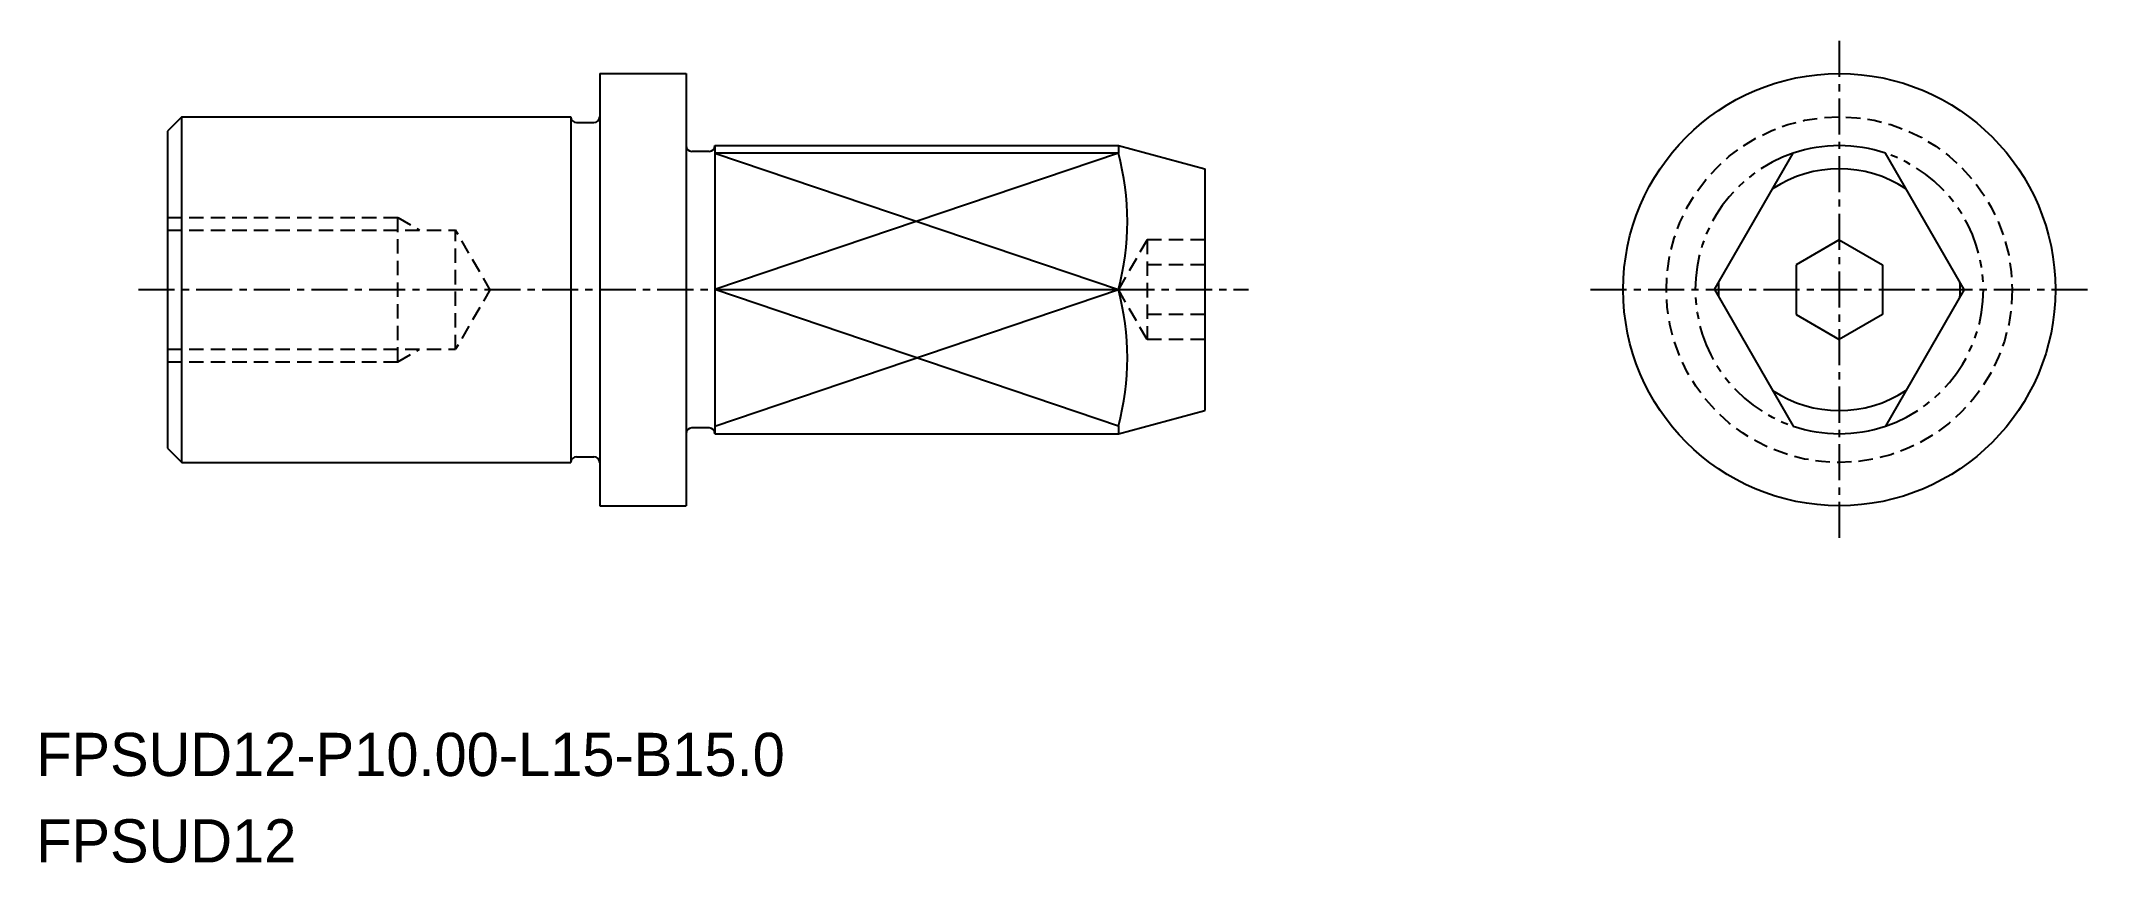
# Model space of a CAD drawing. Extents: x -1431 to -1359.9, y -598.6 to -570.1.
import ezdxf

# ---------------------------------------------------------------- set-up
doc = ezdxf.new("R2010")
doc.units = 0
for name, pattern in [('CENTER', [2, 1.25, -0.25, 0.25, -0.25]), ('DASHED', [0.75, 0.5, -0.25]), ('PHANTOM', [2.5, 1.25, -0.25, 0.25, -0.25, 0.25, -0.25])]:
    doc.linetypes.add(name, pattern=pattern)
doc.layers.get('0').update_dxf_attribs({"linetype": 'CONTINUOUS'})
doc.layers.add('CENTER', color=1, linetype='CENTER')

msp = doc.modelspace()

# ---------------------------------------------------------------- linework, layer by layer
at = {"color": 7, "linetype": 'CONTINUOUS'}
for p, q in [((-1411.597, -571.198), (-1411.597, -586.198)), ((-1411.597, -571.198), (-1408.597, -571.198)), ((-1426.097, -572.698), (-1426.597, -573.198)), ((-1426.597, -573.198), (-1426.597, -584.198)), ((-1426.097, -572.698), (-1412.597, -572.698)), ((-1426.097, -584.698), (-1426.097, -572.698)), ((-1412.597, -572.698), (-1412.597, -584.698)), ((-1412.397, -572.898), (-1411.797, -572.898)), ((-1407.797, -573.898), (-1408.397, -573.898)), ((-1407.597, -573.698), (-1393.597, -573.698)), ((-1407.597, -573.698), (-1407.597, -583.698)), ((-1393.597, -573.698), (-1390.597, -574.501)), ((-1372.913, -578.698), (-1370.178, -573.96)), ((-1364.243, -578.698), (-1366.978, -573.96)), ((-1390.597, -574.501), (-1390.597, -582.894)), ((-1407.597, -578.698), (-1393.597, -578.698)), ((-1372.913, -578.698), (-1370.178, -583.435)), ((-1364.243, -578.698), (-1366.978, -583.435)), ((-1393.597, -583.698), (-1390.597, -582.894)), ((-1407.797, -583.498), (-1408.397, -583.498)), ((-1407.597, -583.698), (-1393.597, -583.698)), ((-1426.597, -584.198), (-1426.097, -584.698)), ((-1412.397, -584.498), (-1411.797, -584.498)), ((-1426.097, -584.698), (-1412.597, -584.698)), ((-1411.597, -586.198), (-1408.597, -586.198))]:
    msp.add_line(p, q, dxfattribs=at)
at = {"linetype": 'CONTINUOUS'}
for p, q in [((-1408.597, -571.198), (-1408.597, -586.198)), ((-1393.597, -573.96), (-1407.597, -573.96)), ((-1393.597, -573.698), (-1393.597, -573.96)), ((-1368.578, -576.965), (-1370.078, -577.832)), ((-1368.578, -576.965), (-1367.078, -577.832)), ((-1370.078, -579.564), (-1368.578, -580.43)), ((-1367.078, -579.564), (-1368.578, -580.43)), ((-1393.597, -583.435), (-1393.597, -583.698))]:
    msp.add_line(p, q, dxfattribs=at)
at = {"color": 3, "linetype": 'CONTINUOUS'}
for p, q in [((-1393.597, -573.96), (-1407.597, -578.698)), ((-1407.597, -573.96), (-1393.597, -578.698)), ((-1407.597, -583.435), (-1393.597, -578.698)), ((-1393.597, -583.435), (-1407.597, -578.698))]:
    msp.add_line(p, q, dxfattribs=at)
at = {"color": 3, "linetype": 'DASHED'}
for p, q in [((-1426.597, -576.198), (-1418.597, -576.198)), ((-1426.597, -576.631), (-1416.597, -576.631)), ((-1418.597, -576.198), (-1417.848, -576.631)), ((-1418.597, -581.198), (-1418.597, -576.198)), ((-1415.385, -578.731), (-1416.597, -576.631)), ((-1416.597, -580.765), (-1416.597, -576.631)), ((-1392.597, -576.965), (-1393.597, -578.698)), ((-1390.597, -576.965), (-1392.597, -576.965)), ((-1392.597, -576.965), (-1392.597, -580.43)), ((-1390.597, -577.832), (-1392.597, -577.832)), ((-1415.385, -578.665), (-1416.597, -580.765)), ((-1392.597, -580.43), (-1393.597, -578.698)), ((-1390.597, -579.564), (-1392.597, -579.564)), ((-1426.597, -580.765), (-1416.597, -580.765)), ((-1418.597, -581.198), (-1417.848, -580.765)), ((-1390.597, -580.43), (-1392.597, -580.43)), ((-1426.597, -581.198), (-1418.597, -581.198))]:
    msp.add_line(p, q, dxfattribs=at)
for p, q in [((-1370.078, -577.832), (-1370.078, -579.564)), ((-1367.078, -577.832), (-1367.078, -579.564))]:
    msp.add_line(p, q)
at = {"linetype": 'CONTINUOUS'}
msp.add_circle((-1368.578, -578.698), 7.5, dxfattribs=at)
at = {"color": 3, "linetype": 'DASHED'}
msp.add_circle((-1368.578, -578.698), 6, dxfattribs=at)
at = {"color": 7, "linetype": 'CONTINUOUS'}
for centre, radius, start, end in [((-1412.397, -572.698), 0.2, 180, 270), ((-1411.797, -572.698), 0.2, 270, 0), ((-1408.397, -573.698), 0.2, 180, 270), ((-1407.797, -573.698), 0.2, 270, 0), ((-1402.366, -576.329), 9.083, 344.88387, 15.11613), ((-1402.366, -581.066), 9.083, 344.88387, 15.11613), ((-1408.397, -583.698), 0.2, 90, 180), ((-1407.797, -583.698), 0.2, 0, 90), ((-1412.397, -584.698), 0.2, 90, 180), ((-1411.797, -584.698), 0.2, 0, 90)]:
    msp.add_arc(centre, radius, start, end, dxfattribs=at)
at = {"color": 3, "linetype": 'PHANTOM'}
for start, end in [(108.66292, 251.33708), (288.66292, 71.33708)]:
    msp.add_arc((-1368.578, -578.698), 5, start, end, dxfattribs=at)
at = {"linetype": 'CONTINUOUS'}
for radius, start, end in [(5, 71.33708, 108.66292), (4.196, 56.53353, 123.46647), (4.196, 176.53353, 183.46647), (4.196, 356.53353, 3.46647), (4.196, 236.53353, 303.46647), (5, 251.33708, 288.66292)]:
    msp.add_arc((-1368.578, -578.698), radius, start, end, dxfattribs=at)
at = {"color": 7, "linetype": 'CONTINUOUS'}
msp.add_point((-1426.597, -578.698), dxfattribs=at)
at = {"layer": 'CENTER', "color": 1, "linetype": 'CENTER'}
for p, q in [((-1368.578, -570.065), (-1368.578, -587.33)), ((-1427.597, -578.698), (-1389.078, -578.698)), ((-1377.21, -578.698), (-1359.945, -578.698))]:
    msp.add_line(p, q, dxfattribs=at)

# ---------------------------------------------------------------- texts
for s, p in [('FPSUD12-P10.00-L15-B15.0', (-1431.152, -595.58)), ('FPSUD12', (-1431.152, -598.58))]:
    msp.add_text(s, height=1.5).set_placement(p)

doc.saveas('drawing.dxf')
